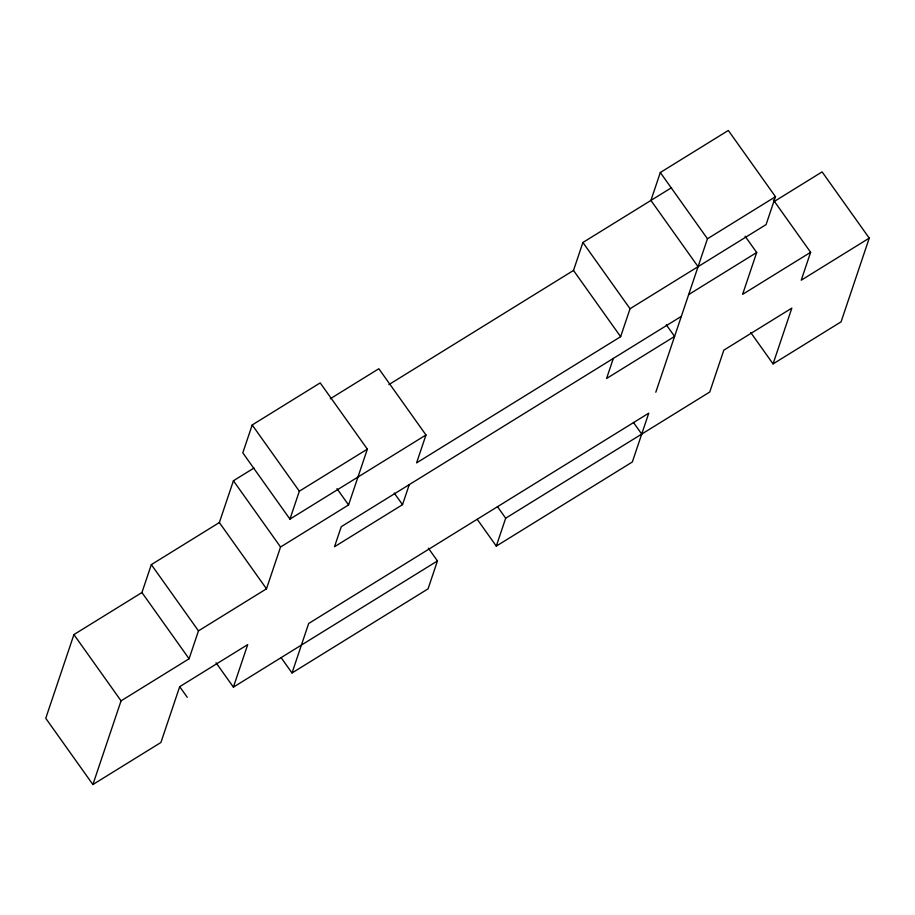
<?xml version="1.0" encoding="UTF-8"?>
<svg xmlns="http://www.w3.org/2000/svg" width="915" height="915" viewBox="0 0 915 915"><rect width="100%" height="100%" fill="white"/><g stroke="black" fill="none" stroke-linecap="round" stroke-linejoin="round"><path stroke-width="1.37" d="M254.061 467.988L233.417 480.764L219.348 522.557L151.33 564.624L141.939 592.531L73.921 634.587L45.75 718.298L92.895 784.544L160.914 742.488L179.695 686.673L247.702 644.618L233.394 687.142L216.031 662.735M92.895 784.544L121.066 700.844L189.085 658.777L198.475 630.87L266.482 588.814L280.55 547.01L348.569 504.943L367.35 449.139L320.204 382.893L252.197 424.96L242.807 452.856L289.941 519.114L425.978 434.98L378.833 368.734L330.258 398.78M289.941 519.114L299.331 491.206L367.35 449.139M281.271 657.862L292.022 672.971L308.675 623.481L648.769 413.157L632.334 461.984L496.296 546.118L477.275 519.377M681.343 316.361L341.261 526.685L334.501 546.747L402.52 504.68L409.268 484.618M425.978 434.98L416.588 462.887L620.633 336.686L630.046 308.732L766.084 224.598L775.474 196.702L728.329 130.456L660.31 172.512L650.92 200.419L698.065 266.665M428.346 548.165L437.45 560.941L428.06 588.848L292.022 672.971M388.875 384.62L573.499 270.44L582.901 242.486L671.576 187.655M496.296 546.118L505.686 518.21L709.743 392.02L723.822 350.159L791.841 308.103L773.061 363.907L750.735 332.522M613.325 358.428L606.576 378.49L674.584 336.423L666.314 324.802M655.803 392.226L707.455 238.769L775.474 196.702M745.107 236.23L756.694 252.506L742.603 294.356L810.621 252.3L773.404 199.996M810.621 252.3L801.231 280.196L869.25 238.129L822.105 171.883L773.53 201.929M869.25 238.129L841.079 321.84L773.061 363.907M688.675 294.573L756.694 252.506M233.394 687.142L437.45 560.941M660.31 172.512L707.455 238.769M582.901 242.486L630.046 308.732M573.499 270.44L620.633 336.686M633.455 422.456L641.724 434.087M497.417 506.59L505.686 518.21M394.251 493.059L402.52 504.68M336.995 488.679L348.569 504.943M252.197 424.96L299.331 491.206M233.417 480.764L280.55 547.01M219.348 522.557L266.482 588.814M151.33 564.624L198.475 630.87M141.939 592.531L189.085 658.777M179.695 686.673L187.232 697.276M73.921 634.587L121.066 700.844"/></g></svg>
